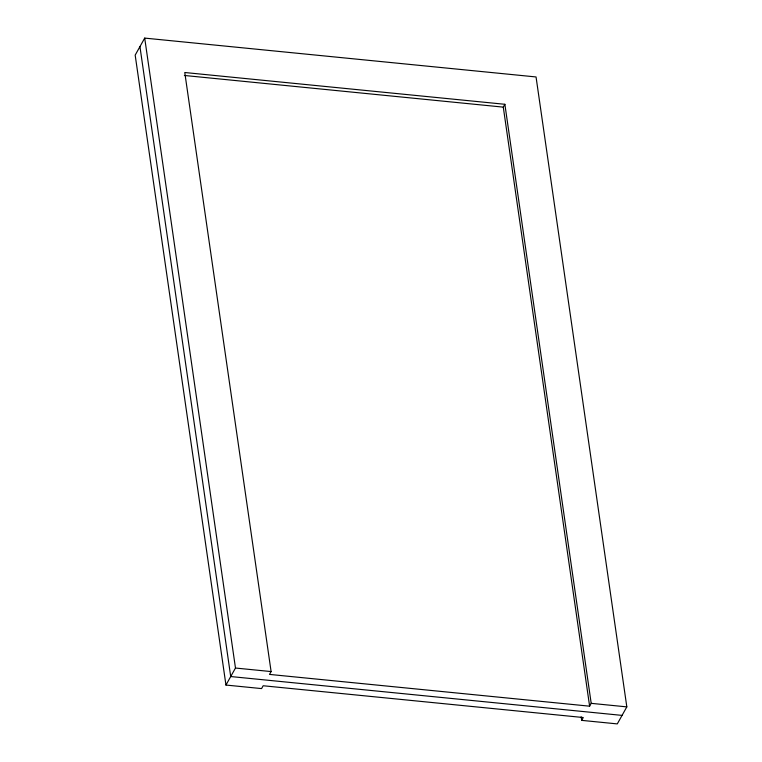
<?xml version="1.0" encoding="UTF-8"?>
<svg xmlns="http://www.w3.org/2000/svg" width="762" height="762" viewBox="0 0 762 762"><rect width="100%" height="100%" fill="white"/><g stroke="black" fill="none" stroke-linecap="round" stroke-linejoin="round"><path stroke-width="1.14" d="M144.704 38.1L135.179 55.121L225.952 685.048L261.576 688.591L263.166 685.752L583.263 717.528L581.673 720.366L617.296 723.9L626.821 706.879L536.048 76.952L144.704 38.1L235.477 668.036L225.952 685.048M589.617 706.183L503.291 107.128L504.873 104.289L184.775 72.514L271.101 671.57L269.51 674.408L589.617 706.183L591.198 703.345L504.873 104.289M184.366 75.467L503.291 107.128M235.477 668.036L271.101 671.57M591.198 703.345L626.821 706.879M622.059 715.394L230.715 676.542L139.941 46.606M581.168 716.832L581.673 720.366"/></g></svg>
